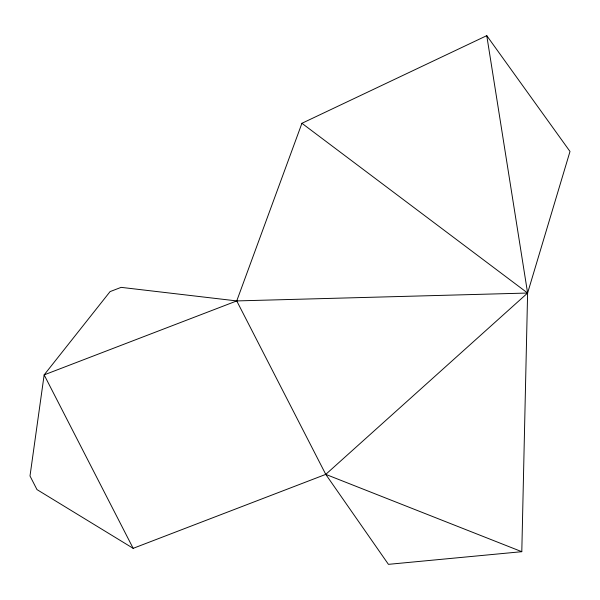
<?xml version="1.0" encoding="UTF-8"?>
<svg xmlns="http://www.w3.org/2000/svg" width="600" height="600" viewBox="0 0 600 600"><rect width="100%" height="100%" fill="white"/><g stroke="black" fill="none" stroke-linecap="round" stroke-linejoin="round"><path stroke-width="0.9" d="M521.798 551.692L527.61 293.04L486.765 35.655L301.928 123.292L236.745 300.923L325.763 474.375L388.433 564.345L521.798 551.692L325.763 474.375L133.17 548.332L36.983 489.592L30 475.98L44.152 374.88L110.07 291.608L121.132 287.362L236.745 300.923L527.61 293.04L570 151.47L486.765 35.655M325.763 474.375L527.61 293.04L301.928 123.292M236.745 300.923L44.152 374.88L133.17 548.332"/></g></svg>
